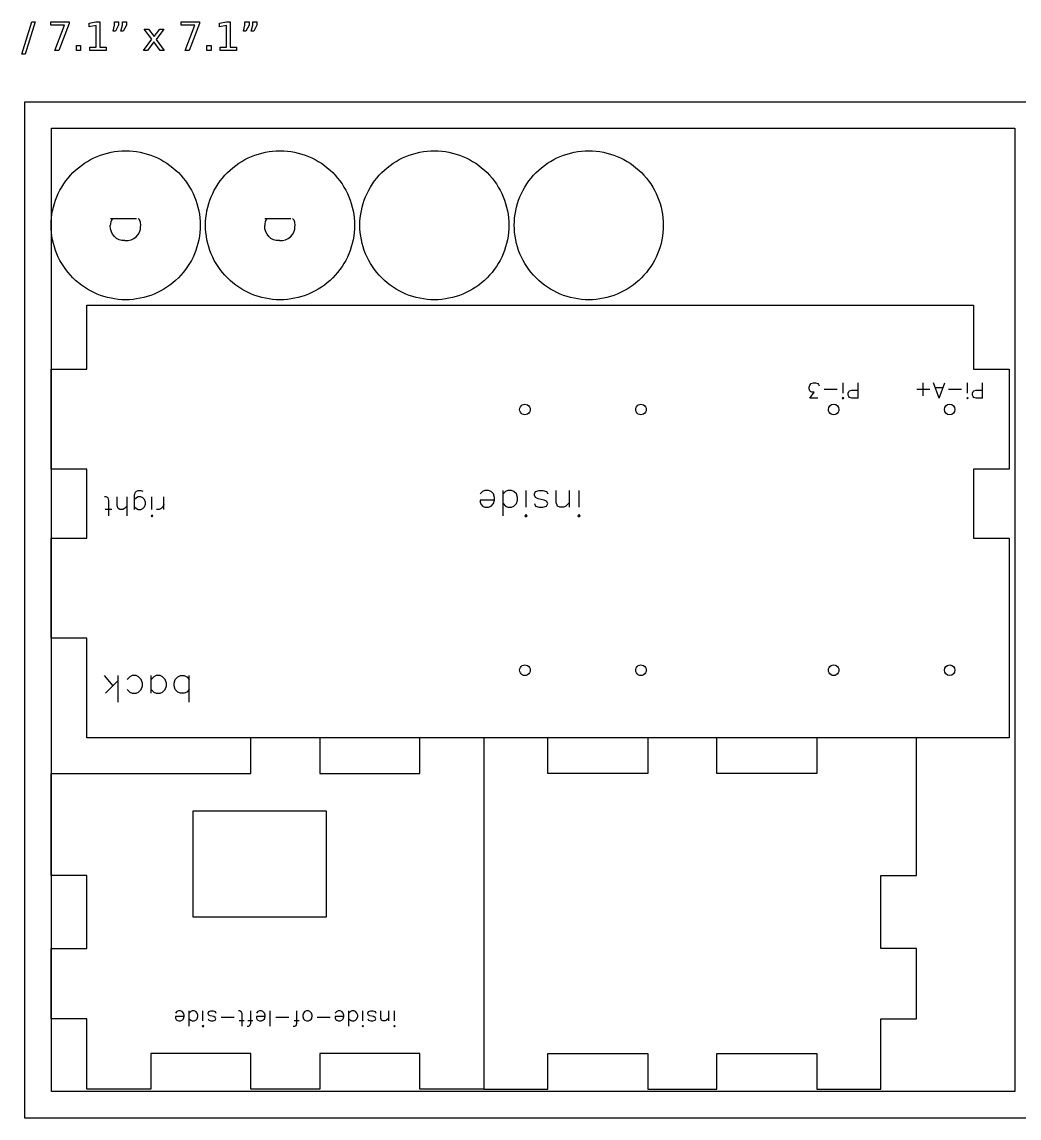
# Model space of a CAD drawing. Extents: x -140 to 352, y 0 to 216.
# Drawn here: x -0.2 to 187.1, y -0.2 to 205.8 of the extents above; entities that cross this region are included whole.
import ezdxf

# ---------------------------------------------------------------- set-up
doc = ezdxf.new("R2010")
doc.units = 0
doc.layers.add('DELETE_bird_before_uploading', color=7, linetype='CONTINUOUS')
doc.layers.add('Design_Template', color=7, linetype='CONTINUOUS')

msp = doc.modelspace()

# ---------------------------------------------------------------- linework, layer by layer
at = {"layer": 'DELETE_bird_before_uploading', "color": 5}
for points in [[(16.371049, 168.85036), (21.260381, 168.850639)], [(45.371168, 168.85036), (50.260501, 168.850639)], [(5.249, 64.550008), (23.999015, 64.550008), (42.74903, 64.549048), (42.74903, 71.249051)], [(86.549067, 71.249051), (86.549067, 5.249002), (74.499059, 5.249002), (74.499059, 11.949009), (55.749041, 11.949009), (55.749041, 5.249002), (42.74903, 5.249002), (42.74903, 11.949009), (23.999016, 11.949009), (23.999016, 5.249002), (11.949007, 5.249002), (11.949007, 18.449013), (5.249001, 18.449013), (5.249001, 31.649023), (11.949007, 31.649023), (11.938999, 45.380003), (5.249, 45.380003), (5.249, 64.549525)], [(55.749041, 71.249051), (55.749041, 64.549046), (74.499059, 64.549046), (74.499059, 71.249051)], [(86.519844, 5.249002), (98.569852, 5.249002), (98.569852, 11.949009), (117.319869, 11.949009), (117.319869, 5.249002), (130.31988, 5.249002), (130.31988, 11.949009), (149.069894, 11.949009), (149.069894, 5.249002), (161.119904, 5.249002), (161.119904, 18.449013), (167.81991, 18.449013), (167.81991, 31.649023), (161.119904, 31.649023), (161.129912, 45.380003), (167.81991, 45.380003), (167.819839, 64.549525), (167.819839, 71.249002)], [(117.319869, 71.249051), (117.319869, 64.549046), (98.569852, 64.549046), (98.569852, 71.249051)], [(149.069895, 71.249057), (149.069895, 64.549525), (130.31988, 64.549046), (130.31988, 71.249051)]]:
    msp.add_lwpolyline(points, dxfattribs=at)
for points in [[(33.239, 167.564639)], [(62.238999, 167.564639)], [(91.238998, 167.564551)], [(120.239, 167.564804)], [(185.249056, 71.259004), (11.949057, 71.259068), (11.949, 90.009068), (5.249, 90.009068), (5.249, 108.75907), (11.949, 108.75907), (11.949, 121.75907), (5.249, 121.75907), (5.249, 140.509068), (11.949, 140.509068), (11.949057, 152.559068), (178.548999, 152.559068), (178.548999, 140.509068), (185.248999, 140.509068), (185.248999, 121.75907), (178.548999, 121.75907), (178.548999, 108.75907), (185.248999, 108.75907), (185.249056, 90.009068)], [(95.249124, 132.954003)], [(117.049115, 132.954003)], [(153.249125, 132.954003)], [(175.049119, 132.954003)], [(95.249124, 83.954006)], [(117.049115, 83.954006)], [(153.249125, 83.954006)], [(175.049119, 83.954006)], [(31.949213, 57.548784), (56.938786, 57.548784), (56.938786, 37.55921), (31.949213, 37.55921)]]:
    msp.add_lwpolyline(points, close=True, dxfattribs=at)
at = {"layer": 'DELETE_bird_before_uploading', "color": 1}
for points in [[(149.266438, 135.09689), (147.772784, 135.09689), (148.587504, 136.183409), (148.180144, 136.183409), (147.908571, 136.319224), (147.772784, 136.455039), (147.636997, 136.862484), (147.636997, 137.134114), (147.772784, 137.541558), (148.044357, 137.813188), (148.451717, 137.949003), (148.859078, 137.949003), (149.266438, 137.813188), (149.402224, 137.677373), (149.538011, 137.405743)], [(152.932678, 136.726669), (150.488518, 136.726669)], [(154.018972, 136.047594), (154.018972, 137.949003)], [(156.870492, 135.09689), (155.648412, 135.09689), (155.241052, 135.232705), (155.105265, 135.36852), (154.969479, 135.64015), (154.969479, 136.047594), (155.105265, 136.319224), (155.241052, 136.455039), (155.648412, 136.590854), (156.870492, 136.590854)], [(156.870492, 135.09689), (156.870492, 137.949003)], [(170.312408, 136.728567), (167.865, 136.728567)], [(169.088704, 135.50491), (169.088704, 137.952224)], [(172.07998, 135.097024), (170.992243, 137.952224)], [(172.759816, 137.000491), (171.400145, 137.000491)], [(172.07998, 135.097024), (173.167717, 137.952224)], [(176.294961, 136.728567), (173.847553, 136.728567)], [(177.382698, 136.048757), (177.382698, 137.952224)], [(180.238007, 135.097024), (179.014303, 135.097024), (178.606402, 135.232986), (178.470434, 135.368948), (178.334467, 135.640872), (178.334467, 136.048757), (178.470434, 136.320681), (178.606402, 136.456643), (179.014303, 136.592605), (180.238007, 136.592605)], [(180.238007, 135.097024), (180.238007, 137.952224)], [(20.919393, 114.142199), (20.919393, 116.8939), (21.091375, 117.409844), (21.263356, 117.581825), (21.607319, 117.753806), (22.123264, 117.753806), (22.467227, 117.581825)], [(88.561742, 115.940209), (85.841, 115.940209), (85.841, 115.486761), (86.067729, 115.033313), (86.294457, 114.806589), (86.747914, 114.579865), (87.4281, 114.579865), (87.881556, 114.806589), (88.335013, 115.260037), (88.561742, 115.940209), (88.561742, 116.393657), (88.335013, 117.073829), (87.881556, 117.527277), (87.4281, 117.754001), (86.747914, 117.754001), (86.294457, 117.527277), (85.841, 117.073829)], [(90.148841, 112.992798), (90.148841, 117.754001)], [(90.148841, 115.260037), (90.602298, 114.806589), (91.055755, 114.579865), (91.735941, 114.579865), (92.189398, 114.806589), (92.642854, 115.260037), (92.869583, 115.940209), (92.869583, 116.393657), (92.642854, 117.073829), (92.189398, 117.527277), (91.735941, 117.754001), (91.055755, 117.754001), (90.602298, 117.527277), (90.148841, 117.073829)], [(94.456682, 114.579865), (94.456682, 117.754001)], [(96.043782, 115.260037), (96.27051, 114.806589), (96.950695, 114.579865), (97.630881, 114.579865), (98.311066, 114.806589), (98.537795, 115.260037), (98.311066, 115.713485), (97.857609, 115.940209), (96.723967, 116.166933), (96.27051, 116.393657), (96.043782, 116.847105), (96.043782, 117.073829), (96.27051, 117.527277), (96.950695, 117.754001), (97.630881, 117.754001), (98.311066, 117.527277), (98.537795, 117.073829)], [(102.618907, 115.486761), (101.938722, 114.806589), (101.485265, 114.579865), (100.80508, 114.579865), (100.351623, 114.806589), (100.124894, 115.486761), (100.124894, 117.754001)], [(102.618907, 114.579865), (102.618907, 117.754001)], [(104.432735, 114.579865), (104.432735, 117.754001)], [(16.103908, 112.93833), (16.103908, 115.862012), (15.931926, 116.377956), (15.587963, 116.549937), (15.244, 116.549937)], [(19.54354, 114.830124), (19.027595, 114.31418), (18.683632, 114.142199), (18.167687, 114.142199), (17.823724, 114.31418), (17.651742, 114.830124), (17.651742, 116.549937)], [(19.54354, 112.93833), (19.54354, 116.549937)], [(20.919393, 114.658143), (21.263356, 114.31418), (21.607319, 114.142199), (22.123264, 114.142199), (22.467227, 114.31418), (22.811191, 114.658143), (22.983172, 115.174087), (22.983172, 115.518049), (22.811191, 116.033993), (22.467227, 116.377956), (22.123264, 116.549937), (21.607319, 116.549937), (21.263356, 116.377956), (20.919393, 116.033993)], [(24.187044, 114.142199), (24.187044, 116.549937)], [(26.422804, 114.142199), (26.422804, 116.549937)], [(16.619853, 114.142199), (15.415981, 114.142199)], [(26.422804, 115.174087), (26.250823, 114.658143), (25.90686, 114.31418), (25.562896, 114.142199), (25.046952, 114.142199)], [(16.912722, 81.046075), (15.247763, 82.948889)], [(17.864127, 77.954003), (17.864127, 82.948889)], [(19.529086, 80.33252), (20.004789, 79.856816), (20.480491, 79.618965), (21.194045, 79.618965), (21.669748, 79.856816), (22.145451, 80.33252), (22.383302, 81.046075), (22.383302, 81.521778), (22.145451, 82.235334), (21.669748, 82.711037), (21.194045, 82.948889), (20.480491, 82.948889), (20.004789, 82.711037), (19.529086, 82.235334)], [(24.048261, 79.618965), (24.048261, 82.948889)], [(24.048261, 80.33252), (24.523964, 79.856816), (24.999666, 79.618965), (25.71322, 79.618965), (26.188923, 79.856816), (26.664625, 80.33252), (26.902477, 81.046075), (26.902477, 81.521778), (26.664625, 82.235334), (26.188923, 82.711037), (25.71322, 82.948889), (24.999666, 82.948889), (24.523964, 82.711037), (24.048261, 82.235334)], [(31.1838, 80.33252), (30.708098, 79.856816), (30.232395, 79.618965), (29.518841, 79.618965), (29.043138, 79.856816), (28.567436, 80.33252), (28.329585, 81.046075), (28.329585, 81.521778), (28.567436, 82.235334), (29.043138, 82.711037), (29.518841, 82.948889), (30.232395, 82.948889), (30.708098, 82.711037), (31.1838, 82.235334)], [(31.1838, 77.954003), (31.1838, 82.948889)], [(15.485614, 79.618965), (17.864127, 81.997482)], [(30.235777, 18.852483), (28.606005, 18.852483), (28.606005, 18.580854), (28.741819, 18.309226), (28.877634, 18.173411), (29.149262, 18.037597), (29.556706, 18.037597), (29.828334, 18.173411), (30.099963, 18.44504), (30.235777, 18.852483), (30.235777, 19.124112), (30.099963, 19.531555), (29.828334, 19.803184), (29.556706, 19.938998), (29.149262, 19.938998), (28.877634, 19.803184), (28.606005, 19.531555)], [(31.186478, 17.086896), (31.186478, 19.938998)], [(31.186478, 18.44504), (31.458107, 18.173411), (31.729735, 18.037597), (32.137178, 18.037597), (32.408807, 18.173411), (32.680436, 18.44504), (32.81625, 18.852483), (32.81625, 19.124112), (32.680436, 19.531555), (32.408807, 19.803184), (32.137178, 19.938998), (31.729735, 19.938998), (31.458107, 19.803184), (31.186478, 19.531555)], [(33.766951, 18.037597), (33.766951, 19.938998)], [(34.717651, 18.44504), (34.853466, 18.173411), (35.260909, 18.037597), (35.668352, 18.037597), (36.075795, 18.173411), (36.211609, 18.44504), (36.075795, 18.716669), (35.804166, 18.852483), (35.125094, 18.988297), (34.853466, 19.124112), (34.717651, 19.39574), (34.717651, 19.531555), (34.853466, 19.803184), (35.260909, 19.938998), (35.668352, 19.938998), (36.075795, 19.803184), (36.211609, 19.531555)], [(39.606968, 18.716669), (37.16231, 18.716669)], [(41.100926, 17.086896), (41.100926, 19.39574), (40.965112, 19.803184), (40.693483, 19.938998), (40.421855, 19.938998)], [(42.051627, 17.086896), (42.323256, 17.086896), (42.594884, 17.222711), (42.730699, 17.630154), (42.730699, 19.938998)], [(45.446986, 18.852483), (43.817214, 18.852483), (43.817214, 18.580854), (43.953028, 18.309226), (44.088842, 18.173411), (44.360471, 18.037597), (44.767914, 18.037597), (45.039543, 18.173411), (45.311172, 18.44504), (45.446986, 18.852483), (45.446986, 19.124112), (45.311172, 19.531555), (45.039543, 19.803184), (44.767914, 19.938998), (44.360471, 19.938998), (44.088842, 19.803184), (43.817214, 19.531555)], [(46.397687, 17.086896), (46.397687, 19.938998)], [(49.92886, 18.716669), (47.484201, 18.716669)], [(50.743746, 17.086896), (51.015375, 17.086896), (51.287004, 17.222711), (51.422818, 17.630154), (51.422818, 19.938998)], [(57.670279, 18.716669), (55.22562, 18.716669)], [(60.250752, 18.852483), (58.620979, 18.852483), (58.620979, 18.580854), (58.756794, 18.309226), (58.892608, 18.173411), (59.164237, 18.037597), (59.57168, 18.037597), (59.843308, 18.173411), (60.114937, 18.44504), (60.250752, 18.852483), (60.250752, 19.124112), (60.114937, 19.531555), (59.843308, 19.803184), (59.57168, 19.938998), (59.164237, 19.938998), (58.892608, 19.803184), (58.620979, 19.531555)], [(61.201452, 17.086896), (61.201452, 19.938998)], [(61.201452, 18.44504), (61.473081, 18.173411), (61.74471, 18.037597), (62.152153, 18.037597), (62.423781, 18.173411), (62.69541, 18.44504), (62.831224, 18.852483), (62.831224, 19.124112), (62.69541, 19.531555), (62.423781, 19.803184), (62.152153, 19.938998), (61.74471, 19.938998), (61.473081, 19.803184), (61.201452, 19.531555)], [(63.781925, 18.037597), (63.781925, 19.938998)], [(64.732626, 18.44504), (64.86844, 18.173411), (65.275883, 18.037597), (65.683326, 18.037597), (66.090769, 18.173411), (66.226584, 18.44504), (66.090769, 18.716669), (65.81914, 18.852483), (65.140069, 18.988297), (64.86844, 19.124112), (64.732626, 19.39574), (64.732626, 19.531555), (64.86844, 19.803184), (65.275883, 19.938998), (65.683326, 19.938998), (66.090769, 19.803184), (66.226584, 19.531555)], [(68.671242, 18.580854), (68.263799, 18.173411), (67.99217, 18.037597), (67.584727, 18.037597), (67.313098, 18.173411), (67.177284, 18.580854), (67.177284, 19.938998)], [(68.671242, 18.037597), (68.671242, 19.938998)], [(69.757757, 18.037597), (69.757757, 19.938998)], [(41.508369, 18.037597), (40.557669, 18.037597)], [(43.138142, 18.037597), (42.187441, 18.037597)], [(51.830261, 18.037597), (50.879561, 18.037597)]]:
    msp.add_lwpolyline(points, dxfattribs=at)
for points in [[(154.154758, 135.09689), (154.018972, 135.232705), (153.883185, 135.09689), (154.018972, 134.961075)], [(177.518665, 135.097024), (177.382698, 135.232986), (177.24673, 135.097024), (177.382698, 134.961062)], [(24.359025, 112.93833), (24.187044, 113.110311), (24.015062, 112.93833), (24.187044, 112.766348)], [(94.683411, 112.992798), (94.456682, 113.219522), (94.229954, 112.992798), (94.456682, 112.766074)], [(104.659464, 112.992798), (104.432735, 113.219522), (104.206007, 112.992798), (104.432735, 112.766074)], [(53.595848, 18.037597), (53.867476, 18.173411), (54.139105, 18.44504), (54.27492, 18.852483), (54.27492, 19.124112), (54.139105, 19.531555), (53.867476, 19.803184), (53.595848, 19.938998), (53.188405, 19.938998), (52.916776, 19.803184), (52.645147, 19.531555), (52.509333, 19.124112), (52.509333, 18.852483), (52.645147, 18.44504), (52.916776, 18.173411), (53.188405, 18.037597)], [(33.902765, 17.086896), (33.766951, 17.222711), (33.631136, 17.086896), (33.766951, 16.951082)], [(63.917739, 17.086896), (63.781925, 17.222711), (63.646111, 17.086896), (63.781925, 16.951082)], [(69.893571, 17.086896), (69.757757, 17.222711), (69.621943, 17.086896), (69.757757, 16.951082)]]:
    msp.add_lwpolyline(points, close=True, dxfattribs=at)
at = {"layer": 'DELETE_bird_before_uploading', "color": 5}
for points in [[(9.34804, 177.460486), (11.972612, 180.085028), (15.532295, 181.559481), (19.244, 181.559481)], [(19.244, 181.559481), (22.955705, 181.559481), (26.515388, 180.085028), (29.139959, 177.460486)], [(38.34804, 177.460486), (40.972612, 180.085028), (44.532295, 181.559481), (48.244, 181.559481)], [(48.244, 181.559481), (51.955704, 181.559481), (55.515387, 180.085028), (58.139959, 177.460486)], [(67.348039, 177.460333), (69.972611, 180.084858), (73.532294, 181.559301), (77.243998, 181.559301)], [(77.243998, 181.559301), (80.955703, 181.559301), (84.515386, 180.084858), (87.139958, 177.460333)], [(96.348041, 177.460624), (98.972613, 180.085158), (102.532296, 181.559607), (106.244, 181.559607)], [(106.244, 181.559607), (109.955705, 181.559607), (113.515388, 180.085158), (116.13996, 177.460624)], [(5.249, 167.564639), (5.249, 171.276302), (6.723469, 174.835944), (9.34804, 177.460486)], [(29.139959, 177.460486), (31.764531, 174.835944), (33.239, 171.276302), (33.239, 167.564639)], [(34.249, 167.564639), (34.249, 171.276302), (35.723469, 174.835944), (38.34804, 177.460486)], [(58.139959, 177.460486), (60.764531, 174.835944), (62.238999, 171.276302), (62.238999, 167.564639)], [(63.248999, 167.56455), (63.248999, 171.276189), (64.723467, 174.835808), (67.348039, 177.460333)], [(87.139958, 177.460333), (89.764529, 174.835808), (91.238998, 171.276189), (91.238998, 167.564551)], [(92.249001, 167.564804), (92.249, 171.276456), (93.723469, 174.836089), (96.348041, 177.460624)], [(116.13996, 177.460624), (118.764531, 174.836089), (120.239, 171.276456), (120.239, 167.564804)], [(9.34804, 157.668791), (6.723469, 160.293333), (5.249, 163.852976), (5.249, 167.564639)], [(19.118524, 164.684474), (17.551136, 164.593141), (16.316503, 165.861364), (16.36012, 167.517927)], [(16.752732, 168.838328), (16.529444, 168.502948), (16.353916, 167.917441), (16.360678, 167.530556)], [(19.117264, 164.684314), (20.776264, 164.588371), (22.087801, 165.803284), (22.047147, 167.398347)], [(21.585706, 168.850572), (21.686254, 168.845666), (21.791576, 168.695476), (21.878473, 168.433083)], [(21.878473, 168.433083), (21.96537, 168.170689), (22.026715, 167.817614), (22.048997, 167.451625)], [(33.239, 167.564639), (33.239, 163.852976), (31.764531, 160.293333), (29.139959, 157.668791)], [(38.34804, 157.668791), (35.723469, 160.293333), (34.249, 163.852976), (34.249, 167.564639)], [(48.118524, 164.684474), (46.551136, 164.593141), (45.316503, 165.861364), (45.36012, 167.517927)], [(45.752733, 168.838328), (45.529444, 168.502948), (45.353916, 167.917441), (45.360679, 167.530556)], [(48.117264, 164.684314), (49.776265, 164.588371), (51.087801, 165.803284), (51.047147, 167.398347)], [(50.585706, 168.850572), (50.686255, 168.845666), (50.791576, 168.695476), (50.878473, 168.433083)], [(50.878473, 168.433083), (50.96537, 168.170689), (51.026715, 167.817614), (51.048997, 167.451625)], [(62.238999, 167.564639), (62.238999, 163.852976), (60.764531, 160.293333), (58.139959, 157.668791)], [(67.348039, 157.668768), (64.723467, 160.293293), (63.248999, 163.852912), (63.248999, 167.56455)], [(91.238998, 167.56455), (91.238998, 163.852912), (89.764529, 160.293293), (87.139958, 157.668768)], [(96.348041, 157.668984), (93.723469, 160.293519), (92.249001, 163.853151), (92.249001, 167.564804)], [(120.239, 167.564804), (120.239, 163.853151), (118.764531, 160.293519), (116.13996, 157.668984)], [(19.244, 153.569797), (15.532295, 153.569797), (11.972612, 155.044249), (9.34804, 157.668791)], [(29.139959, 157.668791), (26.515388, 155.044249), (22.955705, 153.569797), (19.244, 153.569797)], [(48.244, 153.569797), (44.532295, 153.569797), (40.972612, 155.044249), (38.34804, 157.668791)], [(58.139959, 157.668791), (55.515387, 155.044249), (51.955704, 153.569797), (48.244, 153.569797)], [(77.243998, 153.5698), (73.532294, 153.5698), (69.972611, 155.044243), (67.348039, 157.668768)], [(87.139958, 157.668768), (84.515386, 155.044243), (80.955703, 153.5698), (77.243998, 153.5698)], [(106.244, 153.570001), (102.532296, 153.570001), (98.972613, 155.044449), (96.348041, 157.668984)], [(116.13996, 157.668984), (113.515388, 155.044449), (109.955705, 153.570001), (106.244, 153.570001)], [(93.756442, 133.815804), (94.064333, 133.993566), (94.443672, 133.993566), (94.751563, 133.815804)], [(115.556432, 133.815804), (115.864324, 133.993566), (116.243663, 133.993566), (116.551554, 133.815804)], [(151.258881, 132.954003), (151.258881, 133.503594), (151.704412, 133.949125), (152.254003, 133.949125)], [(152.254003, 133.949125), (152.803594, 133.949125), (153.249125, 133.503594), (153.249125, 132.954003)], [(173.058875, 132.954003), (173.058876, 133.503594), (173.504407, 133.949125), (174.053997, 133.949125)], [(174.053997, 133.949125), (174.603588, 133.949125), (175.049119, 133.503594), (175.049119, 132.954003)], [(93.258881, 132.954003), (93.258881, 133.309526), (93.44855, 133.638043), (93.756442, 133.815804)], [(93.756442, 132.092203), (93.44855, 132.269964), (93.258881, 132.598481), (93.258881, 132.954003)], [(94.751563, 132.092203), (94.443672, 131.914441), (94.064333, 131.914441), (93.756442, 132.092203)], [(94.751563, 133.815804), (95.059455, 133.638043), (95.249124, 133.309526), (95.249124, 132.954003)], [(95.249124, 132.954003), (95.249124, 132.598481), (95.059455, 132.269964), (94.751563, 132.092203)], [(115.058871, 132.954003), (115.058871, 133.309526), (115.248541, 133.638043), (115.556432, 133.815804)], [(115.556432, 132.092203), (115.248541, 132.269964), (115.058871, 132.598481), (115.058871, 132.954003)], [(116.551554, 132.092203), (116.243663, 131.914441), (115.864324, 131.914441), (115.556432, 132.092203)], [(116.551554, 133.815804), (116.859446, 133.638043), (117.049115, 133.309526), (117.049115, 132.954003)], [(117.049115, 132.954003), (117.049115, 132.598481), (116.859446, 132.269964), (116.551554, 132.092203)], [(151.756442, 132.092203), (151.44855, 132.269964), (151.258881, 132.598481), (151.258881, 132.954003)], [(152.751564, 132.092203), (152.443672, 131.914441), (152.064334, 131.914441), (151.756442, 132.092203)], [(153.249125, 132.954003), (153.249125, 132.598481), (153.059456, 132.269964), (152.751564, 132.092203)], [(174.053997, 131.958882), (173.504407, 131.958882), (173.058876, 132.404413), (173.058875, 132.954003)], [(175.049119, 132.954003), (175.049119, 132.404413), (174.603588, 131.958882), (174.053997, 131.958882)], [(93.258881, 83.954006), (93.258881, 84.309529), (93.44855, 84.638046), (93.756442, 84.815807)], [(93.756442, 84.815807), (94.064333, 84.993568), (94.443672, 84.993568), (94.751563, 84.815807)], [(94.751563, 84.815807), (95.059455, 84.638046), (95.249124, 84.309529), (95.249124, 83.954006)], [(115.058871, 83.954006), (115.058871, 84.309529), (115.248541, 84.638046), (115.556432, 84.815807)], [(115.556432, 84.815807), (115.864324, 84.993568), (116.243663, 84.993568), (116.551554, 84.815807)], [(116.551554, 84.815807), (116.859446, 84.638046), (117.049115, 84.309529), (117.049115, 83.954006)], [(151.258881, 83.954006), (151.258881, 84.309529), (151.44855, 84.638046), (151.756442, 84.815807)], [(151.756442, 84.815807), (152.064334, 84.993568), (152.443672, 84.993568), (152.751564, 84.815807)], [(152.751564, 84.815807), (153.059456, 84.638046), (153.249125, 84.309529), (153.249125, 83.954006)], [(173.058875, 83.954006), (173.058876, 84.503597), (173.504407, 84.949128), (174.053997, 84.949128)], [(174.053997, 84.949128), (174.603588, 84.949128), (175.049119, 84.503597), (175.049119, 83.954006)], [(93.756442, 83.092205), (93.44855, 83.269967), (93.258881, 83.598483), (93.258881, 83.954006)], [(94.751563, 83.092205), (94.443672, 82.914444), (94.064333, 82.914444), (93.756442, 83.092205)], [(95.249124, 83.954006), (95.249124, 83.598483), (95.059455, 83.269967), (94.751563, 83.092205)], [(115.556432, 83.092205), (115.248541, 83.269967), (115.058871, 83.598483), (115.058871, 83.954006)], [(116.551554, 83.092205), (116.243663, 82.914444), (115.864324, 82.914444), (115.556432, 83.092205)], [(117.049115, 83.954006), (117.049115, 83.598483), (116.859446, 83.269967), (116.551554, 83.092205)], [(151.756442, 83.092205), (151.44855, 83.269967), (151.258881, 83.598483), (151.258881, 83.954006)], [(152.751564, 83.092205), (152.443672, 82.914444), (152.064334, 82.914444), (151.756442, 83.092205)], [(153.249125, 83.954006), (153.249125, 83.598483), (153.059456, 83.269967), (152.751564, 83.092205)], [(174.053997, 82.958884), (173.504407, 82.958884), (173.058876, 83.404416), (173.058875, 83.954006)], [(175.049119, 83.954006), (175.049119, 83.404416), (174.603588, 82.958884), (174.053997, 82.958884)]]:
    msp.add_open_spline(points, degree=3, dxfattribs=at)
at = {"layer": 'Design_Template', "color": 7}
for points in [[(1.618764, 205.781277), (2.227857, 205.781277), (0.36475, 199.751258), (-0.244343, 199.751258)], [(5.172998, 205.781277), (8.612582, 205.781277), (8.612582, 205.473148), (6.67065, 200.432009), (5.914658, 200.432009), (7.741937, 205.172185), (5.172998, 205.172185)], [(12.489281, 201.041102), (13.671637, 201.041102), (13.671637, 205.122024), (12.385377, 204.864055), (12.385377, 205.523309), (13.664472, 205.781277), (14.388217, 205.781277), (14.388217, 201.041102), (15.570574, 201.041102), (15.570574, 200.432009), (12.489281, 200.432009)], [(17.168545, 205.781277), (17.924537, 205.781277), (17.924537, 205.165019), (17.336941, 204.018491), (16.874748, 204.018491), (17.168545, 205.165019)], [(18.637534, 205.781277), (19.393526, 205.781277), (19.393526, 205.165019), (18.80593, 204.018491), (18.343736, 204.018491), (18.637534, 205.165019)], [(26.41243, 204.444856), (24.961355, 202.492176), (26.487671, 200.432009), (25.710182, 200.432009), (24.542156, 202.008484), (23.374131, 200.432009), (22.596642, 200.432009), (24.155203, 202.531588), (22.729209, 204.444856), (23.506698, 204.444856), (24.570819, 203.015279), (25.63494, 204.444856)], [(29.6657, 205.781277), (33.105284, 205.781277), (33.105284, 205.473148), (31.163352, 200.432009), (30.40736, 200.432009), (32.234639, 205.172185), (29.6657, 205.172185)], [(36.981984, 201.041102), (38.16434, 201.041102), (38.16434, 205.122024), (36.87808, 204.864055), (36.87808, 205.523309), (38.157175, 205.781277), (38.880919, 205.781277), (38.880919, 201.041102), (40.063275, 201.041102), (40.063275, 200.432009), (36.981984, 200.432009)], [(41.661246, 205.781277), (42.417238, 205.781277), (42.417238, 205.165019), (41.829644, 204.018491), (41.367449, 204.018491), (41.661246, 205.165019)], [(43.130237, 205.781277), (43.886226, 205.781277), (43.886226, 205.165019), (43.298632, 204.018491), (42.836437, 204.018491), (43.130237, 205.165019)], [(10.027835, 201.342065), (10.783827, 201.342065), (10.783827, 200.432009), (10.027835, 200.432009)], [(34.520537, 201.342065), (35.276529, 201.342065), (35.276529, 200.432009), (34.520537, 200.432009)], [(0.315781, 190.79494), (191.315794, 190.79494), (191.315794, -0.205074), (0.315781, -0.205074)], [(5.315703, 185.795009), (186.315853, 185.795009), (186.315853, 4.794539), (5.315703, 4.794539)]]:
    msp.add_lwpolyline(points, close=True, dxfattribs=at)

doc.saveas('drawing.dxf')
